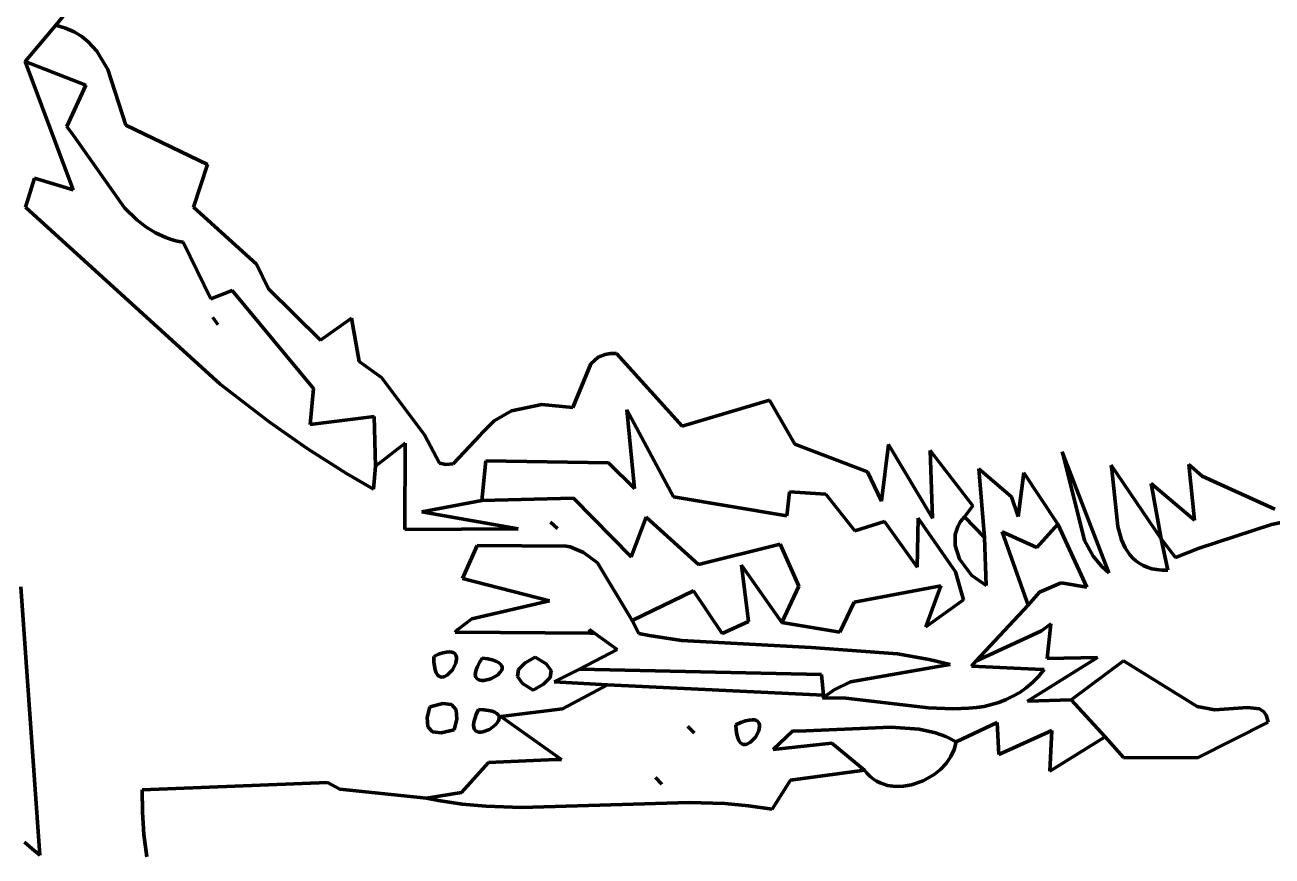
# Model space of a CAD drawing. Header units: millimetres. Extents: x 0 to 8.3, y 0 to 12.4.
# Drawn here: x 2.684 to 3.703, y 2.877 to 3.556 of the extents above; entities that cross this region are included whole.
import ezdxf

# ---------------------------------------------------------------- set-up
doc = ezdxf.new("R2010")
doc.units = ezdxf.units.MM
for name, color, linetype, lineweight in [('color#131313ff', 7, 'CONTINUOUS', 100), ('color#7c7c7cff', 7, 'CONTINUOUS', 100), ('color#c5c5c5ff', 7, 'CONTINUOUS', 100), ('color#ffffffff', 7, 'CONTINUOUS', 100)]:
    doc.layers.add(name, color=color, linetype=linetype, lineweight=lineweight)

msp = doc.modelspace()

# ---------------------------------------------------------------- linework, layer by layer
at = {"layer": 'color#131313ff'}
for p, q in [((2.7224, 3.572), (2.7093, 3.5557)), ((2.7093, 3.5557), (2.6842, 3.526)), ((2.6842, 3.526), (2.7233, 3.4212)), ((2.6918, 3.4305), (2.6845, 3.4068)), ((2.7233, 3.4212), (2.6918, 3.4305)), ((2.6845, 3.4068), (2.8436, 3.2622)), ((2.8375, 3.3167), (2.8416, 3.3111)), ((2.8416, 3.3111), (2.8375, 3.3167)), ((2.8436, 3.2622), (2.8836, 3.2314)), ((2.8836, 3.2314), (2.9146, 3.2096)), ((2.9705, 3.1952), (2.9946, 3.214)), ((2.9946, 3.214), (2.9943, 3.1436)), ((2.9146, 3.2096), (2.9467, 3.1893)), ((3.5326, 3.2035), (3.5316, 3.207)), ((3.5316, 3.207), (3.5697, 3.1082)), ((3.5498, 3.1345), (3.5326, 3.2035)), ((2.9687, 3.1766), (2.9705, 3.1952)), ((2.9467, 3.1893), (2.9687, 3.1766)), ((3.0084, 3.1579), (3.0572, 3.1673)), ((3.0572, 3.1673), (3.1322, 3.1692)), ((3.1322, 3.1692), (3.1795, 3.1212)), ((3.0869, 3.1441), (3.0084, 3.1579)), ((3.1134, 3.1495), (3.1192, 3.1442)), ((3.1192, 3.1442), (3.1134, 3.1495)), ((3.1795, 3.1212), (3.1915, 3.1535)), ((3.1915, 3.1535), (3.2345, 3.115)), ((2.9943, 3.1436), (3.0869, 3.1441)), ((3.0535, 3.1305), (3.0416, 3.1034)), ((3.1263, 3.13), (3.0535, 3.1305)), ((3.1294, 3.1293), (3.1263, 3.13)), ((3.1404, 3.1248), (3.1294, 3.1293)), ((3.2345, 3.115), (3.3011, 3.1316)), ((3.3011, 3.1316), (3.3163, 3.0972)), ((3.5569, 3.1218), (3.5498, 3.1345)), ((3.1518, 3.1164), (3.1404, 3.1248)), ((3.564, 3.1133), (3.5569, 3.1218)), ((3.1803, 3.0692), (3.1518, 3.1164)), ((3.3026, 3.0676), (3.2694, 3.1145)), ((3.2694, 3.1145), (3.2753, 3.0684)), ((3.5697, 3.1082), (3.564, 3.1133)), ((3.0416, 3.1034), (3.1125, 3.0853)), ((2.6962, 2.8773), (2.6807, 3.0967)), ((3.2302, 3.0933), (3.1803, 3.0692)), ((3.2537, 3.0585), (3.2302, 3.0933)), ((3.3163, 3.0972), (3.3026, 3.0676)), ((3.1125, 3.0853), (3.0492, 3.0704)), ((3.0492, 3.0704), (3.0377, 3.0618)), ((3.2753, 3.0684), (3.2537, 3.0585)), ((3.0377, 3.0618), (3.0356, 3.0597)), ((3.0356, 3.0597), (3.1458, 3.0588)), ((3.1458, 3.0588), (3.1493, 3.0588)), ((3.1493, 3.0588), (3.1678, 3.0454)), ((3.022, 3.0416), (3.018, 3.0398)), ((3.018, 3.0398), (3.0181, 3.0354)), ((3.0255, 3.0427), (3.022, 3.0416)), ((3.0285, 3.0434), (3.0255, 3.0427)), ((3.0309, 3.0436), (3.0285, 3.0434)), ((3.0329, 3.0434), (3.0309, 3.0436)), ((3.0344, 3.0428), (3.0329, 3.0434)), ((3.0355, 3.0419), (3.0344, 3.0428)), ((3.0362, 3.0407), (3.0355, 3.0419)), ((3.036, 3.0342), (3.0367, 3.0377)), ((3.0366, 3.0393), (3.0362, 3.0407)), ((3.0367, 3.0377), (3.0366, 3.0393)), ((3.0576, 3.0384), (3.0553, 3.0347)), ((3.0621, 3.0378), (3.0576, 3.0384)), ((3.0657, 3.0369), (3.0621, 3.0378)), ((3.1009, 3.0393), (3.0927, 3.0346)), ((3.1099, 3.0338), (3.1009, 3.0393)), ((3.1678, 3.0454), (3.1371, 3.0295)), ((3.0181, 3.0354), (3.0186, 3.0318)), ((3.0186, 3.0318), (3.0192, 3.0288)), ((3.0192, 3.0288), (3.0201, 3.0265)), ((3.0293, 3.0247), (3.0333, 3.0289)), ((3.0333, 3.0289), (3.036, 3.0342)), ((3.0526, 3.0287), (3.0521, 3.0263)), ((3.0537, 3.0315), (3.0526, 3.0287)), ((3.0553, 3.0347), (3.0537, 3.0315)), ((3.0687, 3.036), (3.0657, 3.0369)), ((3.0709, 3.0349), (3.0687, 3.036)), ((3.0724, 3.0337), (3.0709, 3.0349)), ((3.0734, 3.0324), (3.0724, 3.0337)), ((3.0726, 3.0271), (3.0734, 3.0284)), ((3.0739, 3.0311), (3.0734, 3.0324)), ((3.0734, 3.0284), (3.0739, 3.0297)), ((3.0739, 3.0297), (3.0739, 3.0311)), ((3.0872, 3.029), (3.0865, 3.0234)), ((3.0927, 3.0346), (3.0872, 3.029)), ((3.114, 3.0283), (3.1099, 3.0338)), ((3.1133, 3.0227), (3.114, 3.0283)), ((3.1371, 3.0295), (3.1163, 3.0191)), ((3.0201, 3.0265), (3.0211, 3.0248)), ((3.0211, 3.0248), (3.0223, 3.0237)), ((3.0223, 3.0237), (3.0236, 3.0231)), ((3.0236, 3.0231), (3.025, 3.0229)), ((3.025, 3.0229), (3.0264, 3.0232)), ((3.0264, 3.0232), (3.0279, 3.0238)), ((3.0279, 3.0238), (3.0293, 3.0247)), ((3.0521, 3.0263), (3.052, 3.0244)), ((3.052, 3.0244), (3.0524, 3.0229)), ((3.0524, 3.0229), (3.0532, 3.0217)), ((3.0532, 3.0217), (3.0543, 3.0209)), ((3.0543, 3.0209), (3.0557, 3.0204)), ((3.0557, 3.0204), (3.0573, 3.0201)), ((3.0573, 3.0201), (3.059, 3.0202)), ((3.059, 3.0202), (3.0648, 3.0216)), ((3.0648, 3.0216), (3.07, 3.0246)), ((3.07, 3.0246), (3.0726, 3.0271)), ((3.0865, 3.0234), (3.0906, 3.0178)), ((3.0906, 3.0178), (3.0994, 3.0122)), ((3.0994, 3.0122), (3.1078, 3.017)), ((3.1078, 3.017), (3.1133, 3.0227)), ((3.1163, 3.0191), (3.1599, 3.0167)), ((3.1599, 3.0167), (3.1232, 2.9969)), ((3.0148, 2.9987), (3.0126, 2.9899)), ((3.0254, 3.0012), (3.0148, 2.9987)), ((3.0326, 3.0004), (3.0254, 3.0012)), ((3.0364, 2.9962), (3.0326, 3.0004)), ((3.1232, 2.9969), (3.0729, 2.9908)), ((3.0126, 2.9899), (3.0131, 2.9823)), ((3.0347, 2.9797), (3.0369, 2.9886)), ((3.0369, 2.9886), (3.0364, 2.9962)), ((3.0515, 2.9889), (3.0508, 2.986)), ((3.0527, 2.9924), (3.0515, 2.9889)), ((3.0545, 2.9963), (3.0527, 2.9924)), ((3.059, 2.9962), (3.0545, 2.9963)), ((3.0627, 2.9957), (3.059, 2.9962)), ((3.0657, 2.9951), (3.0627, 2.9957)), ((3.068, 2.9942), (3.0657, 2.9951)), ((3.0697, 2.9932), (3.068, 2.9942)), ((3.0684, 2.9838), (3.0707, 2.9865)), ((3.0708, 2.992), (3.0697, 2.9932)), ((3.0707, 2.9865), (3.0713, 2.988)), ((3.0714, 2.9907), (3.0708, 2.992)), ((3.0713, 2.988), (3.0716, 2.9894)), ((3.0716, 2.9894), (3.0714, 2.9907)), ((3.0729, 2.9908), (3.1216, 2.9561)), ((3.0131, 2.9823), (3.0169, 2.9781)), ((3.0169, 2.9781), (3.0241, 2.9773)), ((3.0241, 2.9773), (3.0347, 2.9797)), ((3.0508, 2.986), (3.0505, 2.9836)), ((3.0505, 2.9836), (3.0507, 2.9817)), ((3.0507, 2.9817), (3.0513, 2.9802)), ((3.0513, 2.9802), (3.0522, 2.9791)), ((3.0522, 2.9791), (3.0534, 2.9784)), ((3.0534, 2.9784), (3.0548, 2.978)), ((3.0548, 2.978), (3.0564, 2.9779)), ((3.0564, 2.9779), (3.0582, 2.9782)), ((3.0582, 2.9782), (3.0636, 2.9802)), ((3.0636, 2.9802), (3.0684, 2.9838)), ((3.1178, 2.9557), (3.0628, 2.9531)), ((3.1216, 2.9561), (3.1178, 2.9557)), ((3.0628, 2.9531), (3.0408, 2.9286)), ((2.9311, 2.9368), (2.7796, 2.9309)), ((2.9414, 2.9314), (2.9311, 2.9368)), ((2.7796, 2.9309), (2.7799, 2.9124)), ((3.0122, 2.9239), (2.9414, 2.9314)), ((3.0408, 2.9286), (3.0122, 2.9239)), ((2.7799, 2.9124), (2.7812, 2.8942)), ((2.6836, 2.888), (2.6898, 2.8825)), ((2.7812, 2.8942), (2.7835, 2.8761)), ((2.6898, 2.8825), (2.6962, 2.8773))]:
    msp.add_line(p, q, dxfattribs=at)
at = {"layer": 'color#7c7c7cff'}
for p, q in [((2.7233, 3.4212), (2.6842, 3.526)), ((2.6842, 3.526), (2.7337, 3.5065)), ((2.7337, 3.5065), (2.7182, 3.4728)), ((2.7182, 3.4728), (2.7237, 3.4654)), ((2.7237, 3.4654), (2.7652, 3.4063)), ((2.6845, 3.4068), (2.6918, 3.4305)), ((2.6918, 3.4305), (2.7233, 3.4212)), ((2.8436, 3.2622), (2.6845, 3.4068)), ((2.7652, 3.4063), (2.7753, 3.3965)), ((2.7753, 3.3965), (2.7826, 3.3908)), ((2.7826, 3.3908), (2.7905, 3.3859)), ((2.7905, 3.3859), (2.799, 3.382)), ((2.799, 3.382), (2.8035, 3.3804)), ((2.8035, 3.3804), (2.8082, 3.3791)), ((2.8082, 3.3791), (2.8131, 3.3782)), ((2.8131, 3.3782), (2.8359, 3.3321)), ((2.8359, 3.3321), (2.8532, 3.3387)), ((2.8532, 3.3387), (2.9198, 3.2587)), ((2.8375, 3.3167), (2.8416, 3.3111)), ((2.8416, 3.3111), (2.8375, 3.3167)), ((2.8836, 3.2314), (2.8436, 3.2622)), ((2.9198, 3.2587), (2.9171, 3.2293)), ((3.1758, 3.2414), (3.2139, 3.1702)), ((3.182, 3.177), (3.1758, 3.2414)), ((2.9146, 3.2096), (2.8836, 3.2314)), ((2.9171, 3.2293), (2.9693, 3.2359)), ((2.9693, 3.2359), (2.9705, 3.1952)), ((2.9467, 3.1893), (2.9146, 3.2096)), ((2.9705, 3.1952), (2.9687, 3.1766)), ((3.0572, 3.1673), (3.0605, 3.1997)), ((3.0605, 3.1997), (3.1609, 3.198)), ((3.1609, 3.198), (3.182, 3.177)), ((3.5717, 3.1961), (3.6125, 3.1358)), ((3.5721, 3.1926), (3.5717, 3.1961)), ((3.577, 3.146), (3.5721, 3.1926)), ((3.6398, 3.1512), (3.6351, 3.1965)), ((3.6351, 3.1965), (3.646, 3.187)), ((3.9166, 3.1914), (3.7028, 3.1477)), ((2.9687, 3.1766), (2.9467, 3.1893)), ((3.6125, 3.1358), (3.6043, 3.1811)), ((3.6043, 3.1811), (3.6398, 3.1512)), ((3.646, 3.187), (3.7055, 3.1601)), ((3.2139, 3.1702), (3.3066, 3.1547)), ((3.3066, 3.1547), (3.3087, 3.1742)), ((3.3087, 3.1742), (3.3385, 3.1725)), ((3.3385, 3.1725), (3.3622, 3.1425)), ((3.1322, 3.1692), (3.0572, 3.1673)), ((3.1795, 3.1212), (3.1322, 3.1692)), ((3.1134, 3.1495), (3.1192, 3.1442)), ((3.1192, 3.1442), (3.1134, 3.1495)), ((3.1915, 3.1535), (3.1795, 3.1212)), ((3.2345, 3.115), (3.1915, 3.1535)), ((3.3622, 3.1425), (3.3865, 3.1501)), ((3.3865, 3.1501), (3.413, 3.1126)), ((3.413, 3.1126), (3.414, 3.1528)), ((3.414, 3.1528), (3.4444, 3.109)), ((3.4462, 3.1459), (3.4485, 3.15)), ((3.4485, 3.15), (3.4518, 3.1539)), ((3.4518, 3.1539), (3.4681, 3.137)), ((3.4442, 3.1393), (3.4462, 3.1459)), ((3.4442, 3.1303), (3.4442, 3.1393)), ((3.4825, 3.1417), (3.5108, 3.1287)), ((3.5039, 3.0816), (3.4825, 3.1417)), ((3.5108, 3.1287), (3.528, 3.1478)), ((3.528, 3.1478), (3.5518, 3.0965)), ((3.5802, 3.1351), (3.577, 3.146)), ((3.7028, 3.1477), (3.6436, 3.1282)), ((3.0416, 3.1034), (3.0535, 3.1305)), ((3.0535, 3.1305), (3.1263, 3.13)), ((3.1263, 3.13), (3.1294, 3.1293)), ((3.1294, 3.1293), (3.1404, 3.1248)), ((3.3011, 3.1316), (3.2345, 3.115)), ((3.3163, 3.0972), (3.3011, 3.1316)), ((3.4478, 3.1193), (3.4442, 3.1303)), ((3.4681, 3.137), (3.4694, 3.0977)), ((3.5832, 3.1286), (3.5802, 3.1351)), ((3.6243, 3.1206), (3.6125, 3.1358)), ((3.6125, 3.1358), (3.6179, 3.1104)), ((3.1404, 3.1248), (3.1518, 3.1164)), ((3.4579, 3.1058), (3.4478, 3.1193)), ((3.587, 3.1228), (3.5832, 3.1286)), ((3.5893, 3.1202), (3.587, 3.1228)), ((3.5918, 3.1179), (3.5893, 3.1202)), ((3.6436, 3.1282), (3.6243, 3.1206)), ((3.1518, 3.1164), (3.1803, 3.0692)), ((3.4444, 3.109), (3.4509, 3.0859)), ((3.5946, 3.1159), (3.5918, 3.1179)), ((3.5977, 3.1141), (3.5946, 3.1159)), ((3.6011, 3.1127), (3.5977, 3.1141)), ((3.6048, 3.1115), (3.6011, 3.1127)), ((3.6088, 3.1108), (3.6048, 3.1115)), ((3.6132, 3.1104), (3.6088, 3.1108)), ((3.6179, 3.1104), (3.6132, 3.1104)), ((3.1125, 3.0853), (3.0416, 3.1034)), ((3.4694, 3.0977), (3.4579, 3.1058)), ((3.5307, 3.1), (3.5131, 3.0923)), ((3.5518, 3.0965), (3.5307, 3.1)), ((2.6807, 3.0967), (2.6962, 2.8773)), ((3.3026, 3.0676), (3.3163, 3.0972)), ((3.4324, 3.0975), (3.3617, 3.0842)), ((3.4202, 3.064), (3.4324, 3.0975)), ((3.5131, 3.0923), (3.5039, 3.0816)), ((3.0492, 3.0704), (3.1125, 3.0853)), ((3.3617, 3.0842), (3.3499, 3.0597)), ((3.4509, 3.0859), (3.4202, 3.064)), ((3.0377, 3.0618), (3.0492, 3.0704)), ((3.1803, 3.0692), (3.1856, 3.0585)), ((3.0356, 3.0597), (3.0377, 3.0618)), ((3.1458, 3.0588), (3.0356, 3.0597)), ((3.1493, 3.0588), (3.1452, 3.0617)), ((3.1452, 3.0617), (3.1458, 3.0588)), ((3.1678, 3.0454), (3.1493, 3.0588)), ((3.1856, 3.0585), (3.1942, 3.0568)), ((3.3499, 3.0597), (3.3026, 3.0676)), ((3.4611, 3.036), (3.5147, 3.0606)), ((3.5147, 3.0606), (3.5223, 3.0665)), ((3.5223, 3.0665), (3.5193, 3.0381)), ((3.1942, 3.0568), (3.2205, 3.0528)), ((3.2205, 3.0528), (3.3266, 3.0471)), ((3.018, 3.0398), (3.022, 3.0416)), ((3.0181, 3.0354), (3.018, 3.0398)), ((3.022, 3.0416), (3.0255, 3.0427)), ((3.0255, 3.0427), (3.0285, 3.0434)), ((3.0285, 3.0434), (3.0309, 3.0436)), ((3.0309, 3.0436), (3.0329, 3.0434)), ((3.0329, 3.0434), (3.0344, 3.0428)), ((3.0344, 3.0428), (3.0355, 3.0419)), ((3.0355, 3.0419), (3.0362, 3.0407)), ((3.0367, 3.0377), (3.036, 3.0342)), ((3.0362, 3.0407), (3.0366, 3.0393)), ((3.0366, 3.0393), (3.0367, 3.0377)), ((3.0553, 3.0347), (3.0576, 3.0384)), ((3.0576, 3.0384), (3.0621, 3.0378)), ((3.0621, 3.0378), (3.0657, 3.0369)), ((3.0927, 3.0346), (3.1009, 3.0393)), ((3.1009, 3.0393), (3.1099, 3.0338)), ((3.1371, 3.0295), (3.1678, 3.0454)), ((3.3266, 3.0471), (3.397, 3.0418)), ((3.397, 3.0418), (3.423, 3.0374)), ((3.423, 3.0374), (3.4402, 3.0333)), ((3.5606, 3.039), (3.5034, 3.0033)), ((3.5193, 3.0381), (3.5606, 3.039)), ((3.0186, 3.0318), (3.0181, 3.0354)), ((3.0192, 3.0288), (3.0186, 3.0318)), ((3.0201, 3.0265), (3.0192, 3.0288)), ((3.0333, 3.0289), (3.0293, 3.0247)), ((3.036, 3.0342), (3.0333, 3.0289)), ((3.0521, 3.0263), (3.0526, 3.0287)), ((3.0526, 3.0287), (3.0537, 3.0315)), ((3.0537, 3.0315), (3.0553, 3.0347)), ((3.0657, 3.0369), (3.0687, 3.036)), ((3.0687, 3.036), (3.0709, 3.0349)), ((3.0709, 3.0349), (3.0724, 3.0337)), ((3.0724, 3.0337), (3.0734, 3.0324)), ((3.0734, 3.0284), (3.0726, 3.0271)), ((3.0734, 3.0324), (3.0739, 3.0311)), ((3.0739, 3.0297), (3.0734, 3.0284)), ((3.0739, 3.0311), (3.0739, 3.0297)), ((3.0865, 3.0234), (3.0872, 3.029)), ((3.0872, 3.029), (3.0927, 3.0346)), ((3.1099, 3.0338), (3.114, 3.0283)), ((3.114, 3.0283), (3.1133, 3.0227)), ((3.3349, 3.0249), (3.1371, 3.0295)), ((3.4365, 3.0326), (3.3586, 3.019)), ((3.4402, 3.0333), (3.4365, 3.0326)), ((3.4576, 3.0318), (3.4611, 3.036)), ((3.5153, 3.0291), (3.4576, 3.0318)), ((3.5122, 3.0235), (3.5169, 3.0291)), ((3.5169, 3.0291), (3.5153, 3.0291)), ((3.0211, 3.0248), (3.0201, 3.0265)), ((3.0223, 3.0237), (3.0211, 3.0248)), ((3.0236, 3.0231), (3.0223, 3.0237)), ((3.025, 3.0229), (3.0236, 3.0231)), ((3.0264, 3.0232), (3.025, 3.0229)), ((3.0279, 3.0238), (3.0264, 3.0232)), ((3.0293, 3.0247), (3.0279, 3.0238)), ((3.052, 3.0244), (3.0521, 3.0263)), ((3.0524, 3.0229), (3.052, 3.0244)), ((3.0532, 3.0217), (3.0524, 3.0229)), ((3.0543, 3.0209), (3.0532, 3.0217)), ((3.0557, 3.0204), (3.0543, 3.0209)), ((3.0573, 3.0201), (3.0557, 3.0204)), ((3.059, 3.0202), (3.0573, 3.0201)), ((3.0648, 3.0216), (3.059, 3.0202)), ((3.07, 3.0246), (3.0648, 3.0216)), ((3.0726, 3.0271), (3.07, 3.0246)), ((3.0906, 3.0178), (3.0865, 3.0234)), ((3.0994, 3.0122), (3.0906, 3.0178)), ((3.1078, 3.017), (3.0994, 3.0122)), ((3.1133, 3.0227), (3.1078, 3.017)), ((3.3366, 3.0082), (3.3349, 3.0249)), ((3.3586, 3.019), (3.3452, 3.0124)), ((3.5022, 3.0142), (3.5073, 3.0185)), ((3.5073, 3.0185), (3.5122, 3.0235)), ((3.1232, 2.9969), (3.1599, 3.0167)), ((3.1599, 3.0167), (3.3366, 3.0082)), ((3.3452, 3.0124), (3.3357, 3.0057)), ((3.4857, 3.0045), (3.4914, 3.0072)), ((3.4914, 3.0072), (3.4969, 3.0104)), ((3.4969, 3.0104), (3.5022, 3.0142)), ((3.0126, 2.9899), (3.0148, 2.9987)), ((3.0148, 2.9987), (3.0254, 3.0012)), ((3.0254, 3.0012), (3.0326, 3.0004)), ((3.0326, 3.0004), (3.0364, 2.9962)), ((3.0729, 2.9908), (3.1232, 2.9969)), ((3.3357, 3.0057), (3.342, 3.0059)), ((3.342, 3.0059), (3.3549, 3.0056)), ((3.3549, 3.0056), (3.4223, 2.9979)), ((3.4223, 2.9979), (3.4423, 2.9969)), ((3.4423, 2.9969), (3.4552, 2.9974)), ((3.4552, 2.9974), (3.4616, 2.998)), ((3.4616, 2.998), (3.4678, 2.999)), ((3.4678, 2.999), (3.4739, 3.0004)), ((3.4739, 3.0004), (3.4799, 3.0022)), ((3.4799, 3.0022), (3.4857, 3.0045)), ((3.5034, 3.0033), (3.5389, 3.0044)), ((3.5389, 3.0044), (3.5668, 2.9741)), ((3.0131, 2.9823), (3.0126, 2.9899)), ((3.0369, 2.9886), (3.0347, 2.9797)), ((3.0364, 2.9962), (3.0369, 2.9886)), ((3.0508, 2.986), (3.0515, 2.9889)), ((3.0515, 2.9889), (3.0527, 2.9924)), ((3.0527, 2.9924), (3.0545, 2.9963)), ((3.0545, 2.9963), (3.059, 2.9962)), ((3.059, 2.9962), (3.0627, 2.9957)), ((3.0627, 2.9957), (3.0657, 2.9951)), ((3.0657, 2.9951), (3.068, 2.9942)), ((3.068, 2.9942), (3.0697, 2.9932)), ((3.0707, 2.9865), (3.0684, 2.9838)), ((3.0697, 2.9932), (3.0708, 2.992)), ((3.0713, 2.988), (3.0707, 2.9865)), ((3.0708, 2.992), (3.0714, 2.9907)), ((3.0716, 2.9894), (3.0713, 2.988)), ((3.0714, 2.9907), (3.0716, 2.9894)), ((3.1216, 2.9561), (3.0729, 2.9908)), ((3.2727, 2.9871), (3.2691, 2.9858)), ((3.2757, 2.9878), (3.2727, 2.9871)), ((3.2782, 2.9881), (3.2757, 2.9878)), ((3.2802, 2.9879), (3.2782, 2.9881)), ((3.2818, 2.9874), (3.2802, 2.9879)), ((3.283, 2.9865), (3.2818, 2.9874)), ((3.2837, 2.9854), (3.283, 2.9865)), ((3.0169, 2.9781), (3.0131, 2.9823)), ((3.0241, 2.9773), (3.0169, 2.9781)), ((3.0347, 2.9797), (3.0241, 2.9773)), ((3.0505, 2.9836), (3.0508, 2.986)), ((3.0507, 2.9817), (3.0505, 2.9836)), ((3.0513, 2.9802), (3.0507, 2.9817)), ((3.0522, 2.9791), (3.0513, 2.9802)), ((3.0534, 2.9784), (3.0522, 2.9791)), ((3.0548, 2.978), (3.0534, 2.9784)), ((3.0564, 2.9779), (3.0548, 2.978)), ((3.0582, 2.9782), (3.0564, 2.9779)), ((3.0636, 2.9802), (3.0582, 2.9782)), ((3.0684, 2.9838), (3.0636, 2.9802)), ((3.2257, 2.9825), (3.2309, 2.9773)), ((3.2309, 2.9773), (3.2257, 2.9825)), ((3.2691, 2.9858), (3.265, 2.984)), ((3.265, 2.984), (3.2652, 2.9797)), ((3.2652, 2.9797), (3.2657, 2.9761)), ((3.2657, 2.9761), (3.2665, 2.9733)), ((3.2809, 2.9738), (3.2836, 2.9791)), ((3.2836, 2.9791), (3.2842, 2.9825)), ((3.2842, 2.984), (3.2837, 2.9854)), ((3.2842, 2.9825), (3.2842, 2.984)), ((3.3115, 2.9791), (3.2955, 2.9638)), ((3.316, 2.9788), (3.3115, 2.9791)), ((3.3916, 2.982), (3.316, 2.9788)), ((3.4147, 2.9804), (3.3916, 2.982)), ((3.428, 2.9774), (3.4147, 2.9804)), ((3.4366, 2.9743), (3.428, 2.9774)), ((3.4785, 2.9857), (3.445, 2.97)), ((3.4798, 2.9597), (3.4785, 2.9857)), ((3.5232, 2.9793), (3.4798, 2.9597)), ((3.5215, 2.9461), (3.5232, 2.9793)), ((3.2665, 2.9733), (3.2674, 2.9711)), ((3.2674, 2.9711), (3.2685, 2.9694)), ((3.2685, 2.9694), (3.2697, 2.9684)), ((3.2697, 2.9684), (3.2711, 2.9678)), ((3.2711, 2.9678), (3.2725, 2.9677)), ((3.2725, 2.9677), (3.274, 2.968)), ((3.274, 2.968), (3.2769, 2.9696)), ((3.2769, 2.9696), (3.2809, 2.9738)), ((3.2955, 2.9638), (3.3434, 2.969)), ((3.3434, 2.969), (3.37, 2.9468)), ((3.445, 2.97), (3.4366, 2.9743)), ((3.5668, 2.9741), (3.5215, 2.9461)), ((3.0628, 2.9531), (3.1178, 2.9557)), ((3.1178, 2.9557), (3.1224, 2.9555)), ((3.1224, 2.9555), (3.1216, 2.9561)), ((3.0408, 2.9286), (3.0628, 2.9531)), ((3.37, 2.9468), (3.3097, 2.9388)), ((3.1992, 2.9408), (3.2043, 2.9355)), ((3.2043, 2.9355), (3.1992, 2.9408)), ((3.3097, 2.9388), (3.2947, 2.9149)), ((3.0122, 2.9239), (3.0408, 2.9286)), ((3.0219, 2.922), (3.0122, 2.9239)), ((3.0412, 2.9192), (3.0219, 2.922)), ((3.0606, 2.9174), (3.0412, 2.9192)), ((3.0898, 2.9164), (3.0606, 2.9174)), ((3.2267, 2.9205), (3.0898, 2.9164)), ((3.2559, 2.9195), (3.2267, 2.9205)), ((3.2753, 2.9177), (3.2559, 2.9195)), ((3.2947, 2.9149), (3.2753, 2.9177)), ((2.6898, 2.8825), (2.6836, 2.888)), ((2.6962, 2.8773), (2.6898, 2.8825))]:
    msp.add_line(p, q, dxfattribs=at)
at = {"layer": 'color#c5c5c5ff'}
for p, q in [((2.6842, 3.526), (2.7093, 3.5557)), ((2.7093, 3.5557), (2.7171, 3.5533)), ((2.7171, 3.5533), (2.7241, 3.5503)), ((2.7241, 3.5503), (2.7303, 3.5465)), ((2.7303, 3.5465), (2.7357, 3.5421)), ((2.7357, 3.5421), (2.7427, 3.5344)), ((2.7427, 3.5344), (2.7516, 3.5194)), ((2.7337, 3.5065), (2.6842, 3.526)), ((2.7516, 3.5194), (2.7663, 3.4738)), ((2.7182, 3.4728), (2.7337, 3.5065)), ((2.7237, 3.4654), (2.7182, 3.4728)), ((2.7652, 3.4063), (2.7237, 3.4654)), ((2.7663, 3.4738), (2.8332, 3.4418)), ((2.8332, 3.4418), (2.8217, 3.4069)), ((2.7753, 3.3965), (2.7652, 3.4063)), ((2.8217, 3.4069), (2.8731, 3.3604)), ((2.7826, 3.3908), (2.7753, 3.3965)), ((2.7905, 3.3859), (2.7826, 3.3908)), ((2.799, 3.382), (2.7905, 3.3859)), ((2.8035, 3.3804), (2.799, 3.382)), ((2.8082, 3.3791), (2.8035, 3.3804)), ((2.8131, 3.3782), (2.8082, 3.3791)), ((2.8359, 3.3321), (2.8131, 3.3782)), ((2.8731, 3.3604), (2.883, 3.3402)), ((2.8532, 3.3387), (2.8359, 3.3321)), ((2.9198, 3.2587), (2.8532, 3.3387)), ((2.883, 3.3402), (2.9254, 3.2983)), ((2.9254, 3.2983), (2.9507, 3.3163)), ((2.9507, 3.3163), (2.957, 3.2809)), ((3.1464, 3.2789), (3.1525, 3.2842)), ((3.1525, 3.2842), (3.1581, 3.2865)), ((3.1581, 3.2865), (3.1625, 3.2873)), ((3.1625, 3.2873), (3.1674, 3.2872)), ((3.1674, 3.2872), (3.221, 3.228)), ((2.957, 3.2809), (2.9753, 3.2677)), ((3.1317, 3.2432), (3.1464, 3.2789)), ((2.9753, 3.2677), (3.0104, 3.2208)), ((2.9171, 3.2293), (2.9198, 3.2587)), ((3.0817, 3.2406), (3.1063, 3.2457)), ((3.1063, 3.2457), (3.1317, 3.2432)), ((3.2139, 3.1702), (3.1758, 3.2414)), ((3.1758, 3.2414), (3.182, 3.177)), ((3.221, 3.228), (3.2925, 3.2493)), ((3.2925, 3.2493), (3.3131, 3.2132)), ((2.9693, 3.2359), (2.9171, 3.2293)), ((2.9705, 3.1952), (2.9693, 3.2359)), ((3.0571, 3.222), (3.0673, 3.2323)), ((3.0673, 3.2323), (3.0817, 3.2406)), ((3.0104, 3.2208), (3.0227, 3.1978)), ((3.034, 3.1972), (3.0561, 3.2209)), ((3.0561, 3.2209), (3.0571, 3.222)), ((2.9946, 3.214), (2.9705, 3.1952)), ((2.9943, 3.1436), (2.9946, 3.214)), ((3.3131, 3.2132), (3.3726, 3.1906)), ((3.384, 3.1667), (3.3897, 3.213)), ((3.3897, 3.213), (3.4257, 3.1529)), ((3.4257, 3.1529), (3.4237, 3.208)), ((3.4237, 3.208), (3.4587, 3.1629)), ((3.0227, 3.1978), (3.028, 3.1965)), ((3.028, 3.1965), (3.034, 3.1972)), ((3.0605, 3.1997), (3.0572, 3.1673)), ((3.1609, 3.198), (3.0605, 3.1997)), ((3.182, 3.177), (3.1609, 3.198)), ((3.3726, 3.1906), (3.384, 3.1667)), ((3.4681, 3.137), (3.4634, 3.193)), ((3.4634, 3.193), (3.4903, 3.1703)), ((3.4957, 3.154), (3.5002, 3.1899)), ((3.5002, 3.1899), (3.528, 3.1478)), ((3.3066, 3.1547), (3.2139, 3.1702)), ((3.3087, 3.1742), (3.3066, 3.1547)), ((3.3385, 3.1725), (3.3087, 3.1742)), ((3.3622, 3.1425), (3.3385, 3.1725)), ((3.4903, 3.1703), (3.4957, 3.154)), ((3.0572, 3.1673), (3.0084, 3.1579)), ((3.4587, 3.1629), (3.4518, 3.1539)), ((3.0084, 3.1579), (3.0869, 3.1441)), ((3.3865, 3.1501), (3.3622, 3.1425)), ((3.413, 3.1126), (3.3865, 3.1501)), ((3.414, 3.1528), (3.413, 3.1126)), ((3.4444, 3.109), (3.414, 3.1528)), ((3.4485, 3.15), (3.4462, 3.1459)), ((3.4518, 3.1539), (3.4485, 3.15)), ((3.0869, 3.1441), (2.9943, 3.1436)), ((3.4462, 3.1459), (3.4442, 3.1393)), ((3.4442, 3.1393), (3.4442, 3.1303)), ((3.5108, 3.1287), (3.4825, 3.1417)), ((3.4825, 3.1417), (3.5039, 3.0816)), ((3.528, 3.1478), (3.5108, 3.1287)), ((3.4442, 3.1303), (3.4478, 3.1193)), ((3.4694, 3.0977), (3.4681, 3.137)), ((3.4478, 3.1193), (3.4579, 3.1058)), ((3.2753, 3.0684), (3.2694, 3.1145)), ((3.2694, 3.1145), (3.3026, 3.0676)), ((3.4509, 3.0859), (3.4444, 3.109)), ((3.4579, 3.1058), (3.4694, 3.0977)), ((3.1803, 3.0692), (3.2302, 3.0933)), ((3.2302, 3.0933), (3.2537, 3.0585)), ((3.3617, 3.0842), (3.4324, 3.0975)), ((3.4324, 3.0975), (3.4202, 3.064)), ((3.3499, 3.0597), (3.3617, 3.0842)), ((3.4202, 3.064), (3.4509, 3.0859)), ((3.5039, 3.0816), (3.4611, 3.036)), ((3.1856, 3.0585), (3.1803, 3.0692)), ((3.2537, 3.0585), (3.2753, 3.0684)), ((3.1452, 3.0617), (3.1493, 3.0588)), ((3.1458, 3.0588), (3.1452, 3.0617)), ((3.1493, 3.0588), (3.1458, 3.0588)), ((3.1942, 3.0568), (3.1856, 3.0585)), ((3.3026, 3.0676), (3.3499, 3.0597)), ((3.2205, 3.0528), (3.1942, 3.0568)), ((3.3266, 3.0471), (3.2205, 3.0528)), ((3.397, 3.0418), (3.3266, 3.0471)), ((3.423, 3.0374), (3.397, 3.0418)), ((3.4402, 3.0333), (3.423, 3.0374)), ((3.1163, 3.0191), (3.1371, 3.0295)), ((3.1371, 3.0295), (3.3349, 3.0249)), ((3.3586, 3.019), (3.4365, 3.0326)), ((3.4365, 3.0326), (3.4402, 3.0333)), ((3.4611, 3.036), (3.4576, 3.0318)), ((3.4576, 3.0318), (3.5153, 3.0291)), ((3.5169, 3.0291), (3.5122, 3.0235)), ((3.5153, 3.0291), (3.5169, 3.0291)), ((3.5389, 3.0044), (3.5818, 3.0361)), ((3.5818, 3.0361), (3.6419, 2.9988)), ((3.1599, 3.0167), (3.1163, 3.0191)), ((3.3349, 3.0249), (3.3366, 3.0082)), ((3.3452, 3.0124), (3.3586, 3.019)), ((3.5073, 3.0185), (3.5022, 3.0142)), ((3.5122, 3.0235), (3.5073, 3.0185)), ((3.3366, 3.0082), (3.1599, 3.0167)), ((3.3357, 3.0057), (3.3452, 3.0124)), ((3.4914, 3.0072), (3.4857, 3.0045)), ((3.4969, 3.0104), (3.4914, 3.0072)), ((3.5022, 3.0142), (3.4969, 3.0104)), ((3.342, 3.0059), (3.3357, 3.0057)), ((3.3549, 3.0056), (3.342, 3.0059)), ((3.4223, 2.9979), (3.3549, 3.0056)), ((3.4423, 2.9969), (3.4223, 2.9979)), ((3.4552, 2.9974), (3.4423, 2.9969)), ((3.4616, 2.998), (3.4552, 2.9974)), ((3.4678, 2.999), (3.4616, 2.998)), ((3.4739, 3.0004), (3.4678, 2.999)), ((3.4799, 3.0022), (3.4739, 3.0004)), ((3.4857, 3.0045), (3.4799, 3.0022)), ((3.5668, 2.9741), (3.5389, 3.0044)), ((3.6419, 2.9988), (3.6565, 2.9962)), ((3.6565, 2.9962), (3.6832, 2.998)), ((3.6832, 2.998), (3.6928, 2.9969)), ((3.6928, 2.9969), (3.6964, 2.9944)), ((3.2691, 2.9858), (3.2727, 2.9871)), ((3.2727, 2.9871), (3.2757, 2.9878)), ((3.2757, 2.9878), (3.2782, 2.9881)), ((3.2782, 2.9881), (3.2802, 2.9879)), ((3.2802, 2.9879), (3.2818, 2.9874)), ((3.2818, 2.9874), (3.283, 2.9865)), ((3.283, 2.9865), (3.2837, 2.9854)), ((3.6964, 2.9944), (3.6982, 2.9917)), ((3.6982, 2.9917), (3.6995, 2.9882)), ((3.6995, 2.9882), (3.6999, 2.986)), ((3.2257, 2.9825), (3.2309, 2.9773)), ((3.2309, 2.9773), (3.2257, 2.9825)), ((3.265, 2.984), (3.2691, 2.9858)), ((3.2652, 2.9797), (3.265, 2.984)), ((3.2657, 2.9761), (3.2652, 2.9797)), ((3.2665, 2.9733), (3.2657, 2.9761)), ((3.2836, 2.9791), (3.2809, 2.9738)), ((3.2842, 2.9825), (3.2836, 2.9791)), ((3.2837, 2.9854), (3.2842, 2.984)), ((3.2842, 2.984), (3.2842, 2.9825)), ((3.2955, 2.9638), (3.3115, 2.9791)), ((3.3115, 2.9791), (3.316, 2.9788)), ((3.316, 2.9788), (3.3916, 2.982)), ((3.3916, 2.982), (3.4147, 2.9804)), ((3.4147, 2.9804), (3.428, 2.9774)), ((3.428, 2.9774), (3.4366, 2.9743)), ((3.6999, 2.986), (3.6421, 2.9568)), ((3.2674, 2.9711), (3.2665, 2.9733)), ((3.2685, 2.9694), (3.2674, 2.9711)), ((3.2697, 2.9684), (3.2685, 2.9694)), ((3.2711, 2.9678), (3.2697, 2.9684)), ((3.2725, 2.9677), (3.2711, 2.9678)), ((3.274, 2.968), (3.2725, 2.9677)), ((3.2769, 2.9696), (3.274, 2.968)), ((3.2809, 2.9738), (3.2769, 2.9696)), ((3.3434, 2.969), (3.2955, 2.9638)), ((3.37, 2.9468), (3.3434, 2.969)), ((3.4366, 2.9743), (3.445, 2.97)), ((3.445, 2.97), (3.4433, 2.9638)), ((3.5816, 2.9571), (3.5668, 2.9741)), ((3.1178, 2.9557), (3.1216, 2.9561)), ((3.1224, 2.9555), (3.1178, 2.9557)), ((3.1216, 2.9561), (3.1224, 2.9555)), ((3.4405, 2.9579), (3.4367, 2.9524)), ((3.4433, 2.9638), (3.4405, 2.9579)), ((3.6421, 2.9568), (3.5816, 2.9571)), ((3.3723, 2.9441), (3.37, 2.9468)), ((3.4321, 2.9475), (3.4269, 2.9433)), ((3.4367, 2.9524), (3.4321, 2.9475)), ((3.1992, 2.9408), (3.2043, 2.9355)), ((3.2043, 2.9355), (3.1992, 2.9408)), ((3.3747, 2.9417), (3.3723, 2.9441)), ((3.3773, 2.9396), (3.3747, 2.9417)), ((3.38, 2.9379), (3.3773, 2.9396)), ((3.3829, 2.9365), (3.38, 2.9379)), ((3.3889, 2.9344), (3.3829, 2.9365)), ((3.418, 2.9381), (3.4084, 2.9348)), ((3.4269, 2.9433), (3.418, 2.9381)), ((3.3953, 2.9336), (3.3889, 2.9344)), ((3.4019, 2.9337), (3.3953, 2.9336)), ((3.4084, 2.9348), (3.4019, 2.9337))]:
    msp.add_line(p, q, dxfattribs=at)
at = {"layer": 'color#ffffffff'}
for p, q in [((2.7093, 3.5557), (2.7224, 3.572)), ((2.7171, 3.5533), (2.7093, 3.5557)), ((2.7241, 3.5503), (2.7171, 3.5533)), ((2.7303, 3.5465), (2.7241, 3.5503)), ((2.7357, 3.5421), (2.7303, 3.5465)), ((2.7427, 3.5344), (2.7357, 3.5421)), ((2.7516, 3.5194), (2.7427, 3.5344)), ((2.7663, 3.4738), (2.7516, 3.5194)), ((2.8332, 3.4418), (2.7663, 3.4738)), ((2.8217, 3.4069), (2.8332, 3.4418)), ((2.8731, 3.3604), (2.8217, 3.4069)), ((2.883, 3.3402), (2.8731, 3.3604)), ((2.9254, 3.2983), (2.883, 3.3402)), ((2.9507, 3.3163), (2.9254, 3.2983)), ((2.957, 3.2809), (2.9507, 3.3163)), ((3.1525, 3.2842), (3.1464, 3.2789)), ((3.1581, 3.2865), (3.1525, 3.2842)), ((3.1625, 3.2873), (3.1581, 3.2865)), ((3.1674, 3.2872), (3.1625, 3.2873)), ((3.221, 3.228), (3.1674, 3.2872)), ((2.9753, 3.2677), (2.957, 3.2809)), ((3.1464, 3.2789), (3.1317, 3.2432)), ((3.0104, 3.2208), (2.9753, 3.2677)), ((3.1063, 3.2457), (3.0817, 3.2406)), ((3.1317, 3.2432), (3.1063, 3.2457)), ((3.2925, 3.2493), (3.221, 3.228)), ((3.3131, 3.2132), (3.2925, 3.2493)), ((3.0673, 3.2323), (3.0571, 3.222)), ((3.0817, 3.2406), (3.0673, 3.2323)), ((3.0227, 3.1978), (3.0104, 3.2208)), ((3.0561, 3.2209), (3.034, 3.1972)), ((3.0571, 3.222), (3.0561, 3.2209)), ((3.3726, 3.1906), (3.3131, 3.2132)), ((3.3897, 3.213), (3.384, 3.1667)), ((3.4257, 3.1529), (3.3897, 3.213)), ((3.4587, 3.1629), (3.4237, 3.208)), ((3.4237, 3.208), (3.4257, 3.1529)), ((3.5697, 3.1082), (3.5316, 3.207)), ((3.5316, 3.207), (3.5326, 3.2035)), ((3.5326, 3.2035), (3.5498, 3.1345)), ((3.028, 3.1965), (3.0227, 3.1978)), ((3.034, 3.1972), (3.028, 3.1965)), ((3.384, 3.1667), (3.3726, 3.1906)), ((3.4903, 3.1703), (3.4634, 3.193)), ((3.4634, 3.193), (3.4681, 3.137)), ((3.5717, 3.1961), (3.5721, 3.1926)), ((3.6125, 3.1358), (3.5717, 3.1961)), ((3.5721, 3.1926), (3.577, 3.146)), ((3.646, 3.187), (3.6351, 3.1965)), ((3.6351, 3.1965), (3.6398, 3.1512)), ((3.7028, 3.1477), (3.9166, 3.1914)), ((3.5002, 3.1899), (3.4957, 3.154)), ((3.528, 3.1478), (3.5002, 3.1899)), ((3.6398, 3.1512), (3.6043, 3.1811)), ((3.6043, 3.1811), (3.6125, 3.1358)), ((3.7055, 3.1601), (3.646, 3.187)), ((3.4957, 3.154), (3.4903, 3.1703)), ((3.4518, 3.1539), (3.4587, 3.1629)), ((3.4681, 3.137), (3.4518, 3.1539)), ((3.5518, 3.0965), (3.528, 3.1478)), ((3.577, 3.146), (3.5802, 3.1351)), ((3.6436, 3.1282), (3.7028, 3.1477)), ((3.5498, 3.1345), (3.5569, 3.1218)), ((3.5802, 3.1351), (3.5832, 3.1286)), ((3.6125, 3.1358), (3.6243, 3.1206)), ((3.6179, 3.1104), (3.6125, 3.1358)), ((3.5569, 3.1218), (3.564, 3.1133)), ((3.5832, 3.1286), (3.587, 3.1228)), ((3.587, 3.1228), (3.5893, 3.1202)), ((3.5893, 3.1202), (3.5918, 3.1179)), ((3.6243, 3.1206), (3.6436, 3.1282)), ((3.564, 3.1133), (3.5697, 3.1082)), ((3.5918, 3.1179), (3.5946, 3.1159)), ((3.5946, 3.1159), (3.5977, 3.1141)), ((3.5977, 3.1141), (3.6011, 3.1127)), ((3.6011, 3.1127), (3.6048, 3.1115)), ((3.6048, 3.1115), (3.6088, 3.1108)), ((3.6088, 3.1108), (3.6132, 3.1104)), ((3.6132, 3.1104), (3.6179, 3.1104)), ((3.5131, 3.0923), (3.5307, 3.1)), ((3.5307, 3.1), (3.5518, 3.0965)), ((3.5039, 3.0816), (3.5131, 3.0923)), ((3.4611, 3.036), (3.5039, 3.0816)), ((3.5147, 3.0606), (3.4611, 3.036)), ((3.5223, 3.0665), (3.5147, 3.0606)), ((3.5193, 3.0381), (3.5223, 3.0665)), ((3.5034, 3.0033), (3.5606, 3.039)), ((3.5606, 3.039), (3.5193, 3.0381)), ((3.5818, 3.0361), (3.5389, 3.0044)), ((3.6419, 2.9988), (3.5818, 3.0361)), ((3.5389, 3.0044), (3.5034, 3.0033)), ((3.6565, 2.9962), (3.6419, 2.9988)), ((3.6832, 2.998), (3.6565, 2.9962)), ((3.6928, 2.9969), (3.6832, 2.998)), ((3.6964, 2.9944), (3.6928, 2.9969)), ((3.6982, 2.9917), (3.6964, 2.9944)), ((3.6995, 2.9882), (3.6982, 2.9917)), ((3.6999, 2.986), (3.6995, 2.9882)), ((3.445, 2.97), (3.4785, 2.9857)), ((3.4785, 2.9857), (3.4798, 2.9597)), ((3.4798, 2.9597), (3.5232, 2.9793)), ((3.5232, 2.9793), (3.5215, 2.9461)), ((3.6421, 2.9568), (3.6999, 2.986)), ((3.4433, 2.9638), (3.445, 2.97)), ((3.5215, 2.9461), (3.5668, 2.9741)), ((3.5668, 2.9741), (3.5816, 2.9571)), ((3.4367, 2.9524), (3.4405, 2.9579)), ((3.4405, 2.9579), (3.4433, 2.9638)), ((3.5816, 2.9571), (3.6421, 2.9568)), ((3.3097, 2.9388), (3.37, 2.9468)), ((3.37, 2.9468), (3.3723, 2.9441)), ((3.4269, 2.9433), (3.4321, 2.9475)), ((3.4321, 2.9475), (3.4367, 2.9524)), ((2.7796, 2.9309), (2.9311, 2.9368)), ((2.9311, 2.9368), (2.9414, 2.9314)), ((3.2947, 2.9149), (3.3097, 2.9388)), ((3.3723, 2.9441), (3.3747, 2.9417)), ((3.3747, 2.9417), (3.3773, 2.9396)), ((3.3773, 2.9396), (3.38, 2.9379)), ((3.38, 2.9379), (3.3829, 2.9365)), ((3.3829, 2.9365), (3.3889, 2.9344)), ((3.4084, 2.9348), (3.418, 2.9381)), ((3.418, 2.9381), (3.4269, 2.9433)), ((2.7799, 2.9124), (2.7796, 2.9309)), ((2.9414, 2.9314), (3.0122, 2.9239)), ((3.3889, 2.9344), (3.3953, 2.9336)), ((3.3953, 2.9336), (3.4019, 2.9337)), ((3.4019, 2.9337), (3.4084, 2.9348)), ((3.0122, 2.9239), (3.0219, 2.922)), ((3.0219, 2.922), (3.0412, 2.9192)), ((3.0412, 2.9192), (3.0606, 2.9174)), ((3.0606, 2.9174), (3.0898, 2.9164)), ((3.0898, 2.9164), (3.2267, 2.9205)), ((3.2267, 2.9205), (3.2559, 2.9195)), ((3.2559, 2.9195), (3.2753, 2.9177)), ((3.2753, 2.9177), (3.2947, 2.9149)), ((2.7812, 2.8942), (2.7799, 2.9124)), ((2.7835, 2.8761), (2.7812, 2.8942))]:
    msp.add_line(p, q, dxfattribs=at)

doc.saveas('drawing.dxf')
